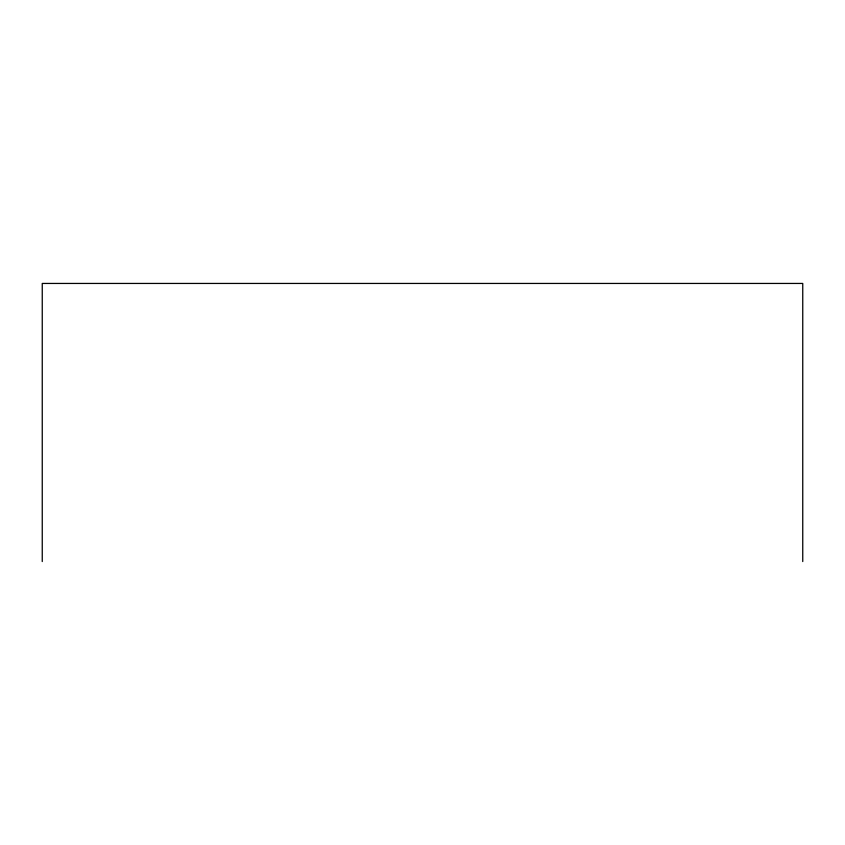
<?xml version="1.0" encoding="UTF-8"?>
<svg xmlns="http://www.w3.org/2000/svg" width="845" height="845" viewBox="0 0 845 845"><rect width="100%" height="100%" fill="white"/><g stroke="black" fill="none" stroke-linecap="round" stroke-linejoin="round"><path stroke-width="1.27" d="M802.75 561.555L802.75 283.445L42.25 283.445L42.25 561.555"/></g></svg>
